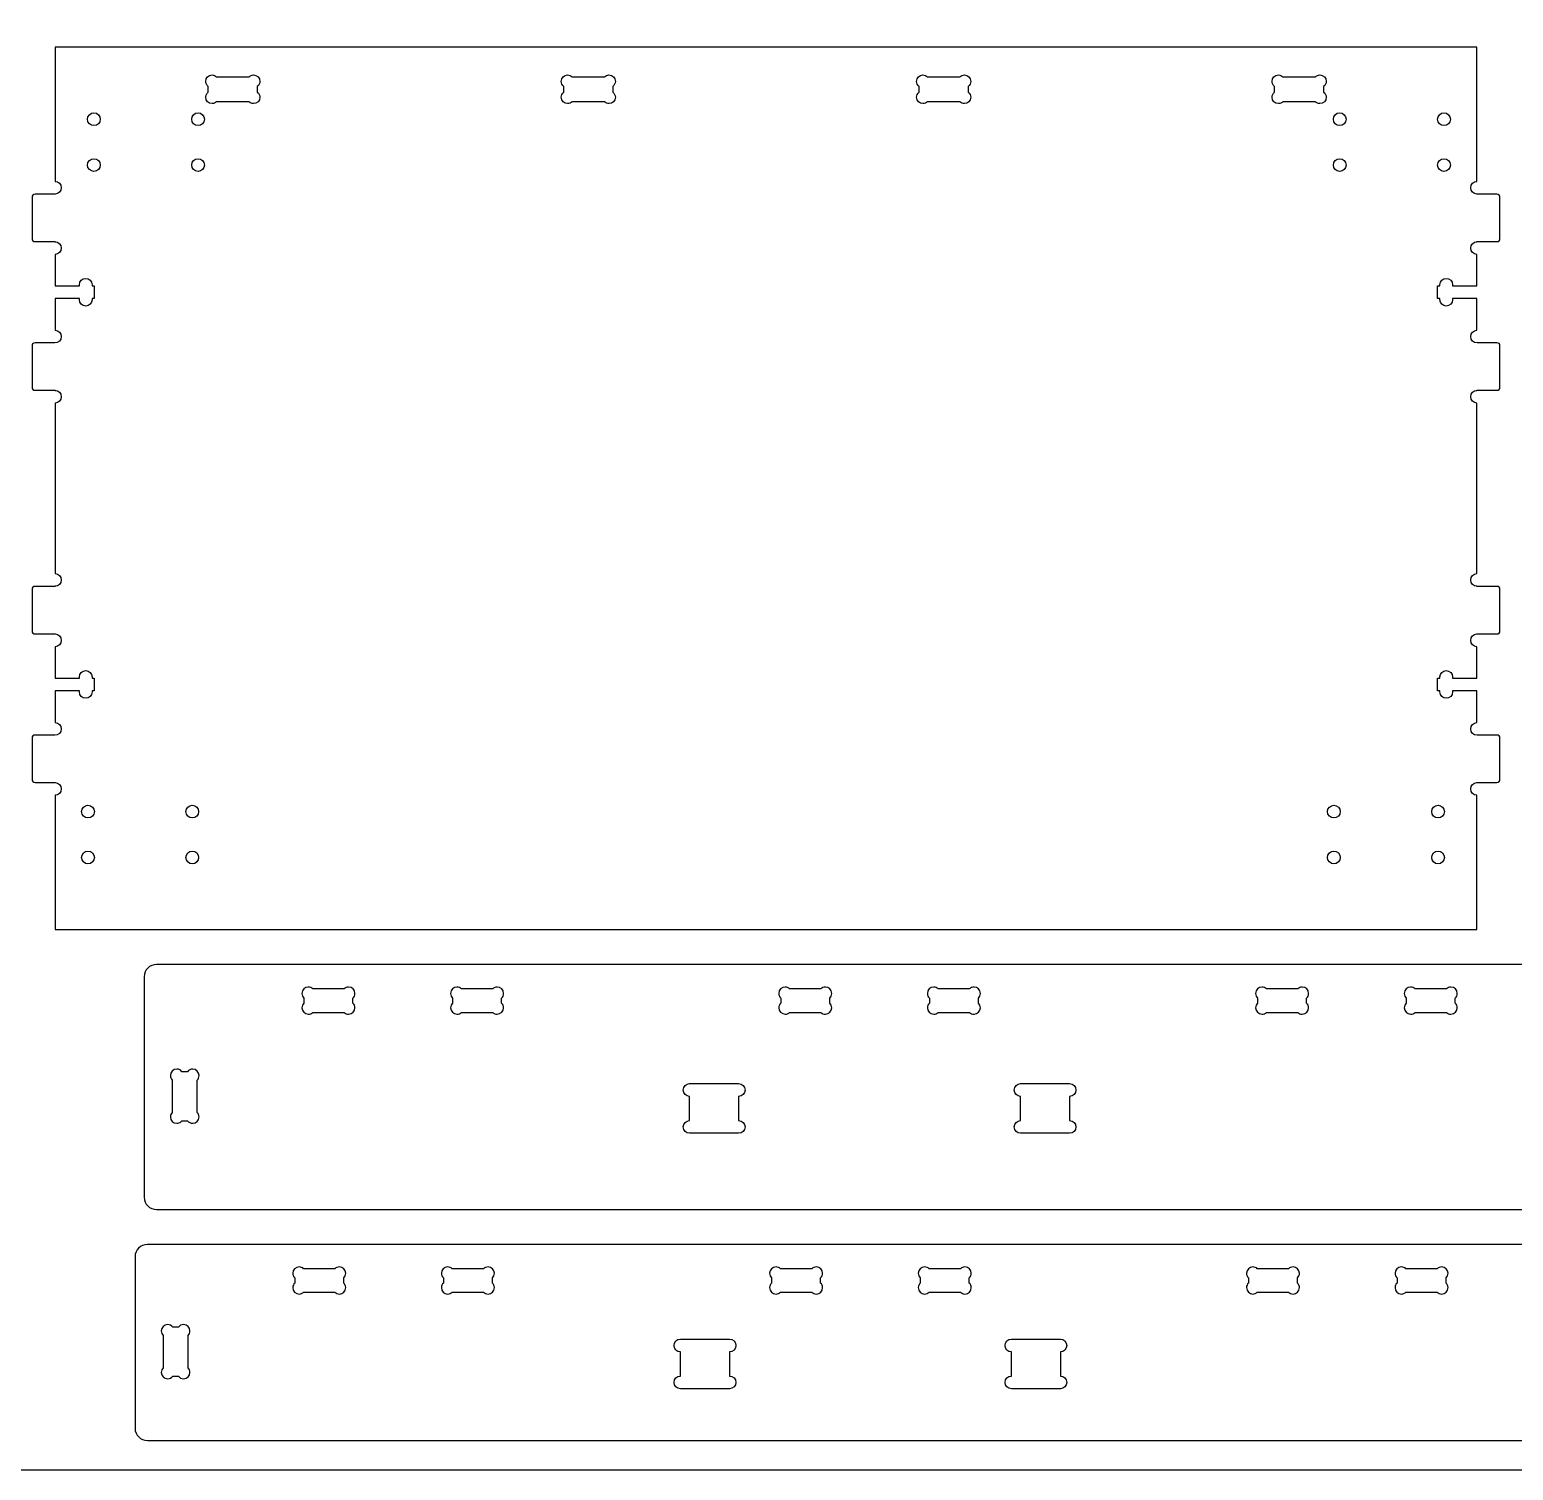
# Model space of a CAD drawing. Extents: x 0 to 4896, y 0 to 5028.
# Drawn here: x 798 to 1567, y 3809 to 4555 of the extents above; entities that cross this region are included whole.
import ezdxf

# ---------------------------------------------------------------- set-up
doc = ezdxf.new("R2010")
doc.units = 0
doc.layers.add('Layer_1', color=7, linetype='CONTINUOUS')

msp = doc.modelspace()

# ---------------------------------------------------------------- linework, layer by layer
at = {"layer": 'Layer_1', "color": 1}
msp.add_lwpolyline([(0.635, 5027.708851), (2438.984285, 5027.708851), (2438.984285, 3808.559707), (0.635, 3808.559707), (0.635, 5027.708851)], dxfattribs=at)
at = {"layer": 'Layer_1', "color": 7}
for points in [[(811.517864, 4545.891763), (811.517864, 4476.359263)], [(1548.082615, 4476.359263), (1548.082615, 4545.891763), (811.517864, 4545.891763), (811.517864, 4545.891763)], [(892.841891, 4531.463152), (892.841891, 4531.463152)], [(895.170224, 4530.501903), (911.962447, 4530.501903)], [(1077.00064, 4531.463152), (1077.00064, 4531.463152)], [(1079.328973, 4530.501903), (1096.121196, 4530.501903)], [(1261.15064, 4531.463152), (1261.15064, 4531.463152)], [(1263.478973, 4530.501903), (1280.271196, 4530.501903)], [(1445.300668, 4531.463152), (1445.300668, 4531.463152)], [(1447.629002, 4530.501903), (1464.421224, 4530.501903)], [(890.866336, 4522.564403), (890.866336, 4525.510239)], [(916.266336, 4525.510239), (916.266336, 4522.564403)], [(1075.025084, 4522.564403), (1075.025084, 4525.510239)], [(1100.425084, 4525.510239), (1100.425084, 4522.564403)], [(1259.175084, 4522.564403), (1259.175084, 4525.510239)], [(1284.575084, 4525.510239), (1284.575084, 4522.564403)], [(1443.325113, 4522.564403), (1443.325113, 4525.510239)], [(1468.725113, 4525.510239), (1468.725113, 4522.564403)], [(911.953698, 4517.581488), (895.178973, 4517.581488)], [(1096.112447, 4517.581488), (1079.337722, 4517.581488)], [(1280.262447, 4517.581488), (1263.487722, 4517.581488)], [(1464.412475, 4517.581488), (1447.63775, 4517.581488)], [(831.581889, 4511.866488), (831.581889, 4511.866488)], [(885.592167, 4511.866488), (885.592167, 4511.866488)], [(1477.050668, 4511.866488), (1477.050668, 4511.866488)], [(1531.060946, 4511.866488), (1531.060946, 4511.866488)], [(831.581889, 4488.089266), (831.581889, 4488.089266)], [(885.592167, 4488.089266), (885.592167, 4488.089266)], [(1477.050668, 4488.089266), (1477.050668, 4488.089266)], [(1531.060946, 4488.089266), (1531.060946, 4488.089266)], [(799.549667, 4468.139541), (799.549667, 4446.708432)], [(811.517864, 4469.77135), (811.517864, 4469.727041), (809.912584, 4469.727041), (801.128418, 4469.727041)], [(1558.46303, 4469.727041), (1549.678864, 4469.727041), (1548.082615, 4469.727041), (1548.082615, 4469.77135)], [(1560.041782, 4446.708432), (1560.041782, 4468.139541)], [(801.128418, 4445.120932), (805.158833, 4445.120932), (811.517864, 4445.120932), (811.517864, 4445.076906)], [(1548.082615, 4445.076906), (1548.082615, 4445.120932), (1554.432615, 4445.120932), (1558.46303, 4445.120932)], [(811.517864, 4438.48871), (811.517864, 4422.207874), (824.094251, 4422.207874), (824.094251, 4422.798848)], [(1535.497197, 4422.798848), (1535.497197, 4422.207874), (1548.082615, 4422.207874), (1548.082615, 4438.48871)], [(830.664667, 4422.798848), (830.664667, 4422.207874), (831.811336, 4422.207874), (831.811336, 4415.637459), (830.664667, 4415.637459), (830.664667, 4415.055517)], [(1528.926782, 4415.055517), (1528.926782, 4415.637459), (1527.780113, 4415.637459), (1527.780113, 4422.207874), (1528.926782, 4422.207874), (1528.926782, 4422.798848)], [(824.094251, 4415.055517), (824.094251, 4415.637459), (811.517864, 4415.637459), (811.517864, 4399.224543)], [(1548.082615, 4399.224543), (1548.082615, 4415.637459), (1535.497197, 4415.637459), (1535.497197, 4415.055517)], [(799.549667, 4391.145932), (799.549667, 4369.714541)], [(804.497587, 4392.733432), (801.128418, 4392.733432)], [(811.367722, 4392.636348), (805.273698, 4392.636348)], [(1554.31775, 4392.636348), (1548.223726, 4392.636348)], [(1558.46303, 4392.733432), (1555.093862, 4392.733432)], [(1560.041782, 4369.714541), (1560.041782, 4391.145932)], [(801.128418, 4368.127041), (805.07078, 4368.127041), (809.912584, 4368.127041), (811.517864, 4368.127041), (811.517864, 4368.083014)], [(1548.082615, 4368.083014), (1548.082615, 4368.127041), (1549.678864, 4368.127041), (1554.520668, 4368.127041), (1558.46303, 4368.127041)], [(811.517864, 4361.494819), (811.517864, 4273.133017)], [(1548.082615, 4273.133017), (1548.082615, 4361.494819)], [(811.517864, 4266.544821), (811.517864, 4266.500794), (809.912584, 4266.500794), (801.128418, 4266.500794)], [(1558.46303, 4266.500794), (1549.678864, 4266.500794), (1548.082615, 4266.500794), (1548.082615, 4266.544821)], [(799.549667, 4264.913294), (799.549667, 4243.481903)], [(1560.041782, 4243.481903), (1560.041782, 4264.913294)], [(801.128418, 4241.894403), (805.158833, 4241.894403), (811.517864, 4241.894403), (811.517864, 4241.850377)], [(1548.082615, 4241.850377), (1548.082615, 4241.894403), (1554.432615, 4241.894403), (1558.46303, 4241.894403)], [(811.517864, 4235.262181), (811.517864, 4218.981628), (824.094251, 4218.981628), (824.094251, 4219.572319)], [(1535.497197, 4219.572319), (1535.497197, 4218.981628), (1548.082615, 4218.981628), (1548.082615, 4235.262181)], [(824.094251, 4211.828988), (824.094251, 4212.41093), (811.517864, 4212.41093), (811.517864, 4195.998014)], [(830.664667, 4219.572319), (830.664667, 4218.981628), (831.811336, 4218.981628), (831.811336, 4212.41093), (830.664667, 4212.41093), (830.664667, 4211.828988)], [(1528.926782, 4211.828988), (1528.926782, 4212.41093), (1527.780113, 4212.41093), (1527.780113, 4218.981628), (1528.926782, 4218.981628), (1528.926782, 4219.572319)], [(1548.082615, 4195.998014), (1548.082615, 4212.41093), (1535.497197, 4212.41093), (1535.497197, 4211.828988)], [(804.497587, 4189.506903), (801.128418, 4189.506903)], [(811.367722, 4189.409819), (805.273698, 4189.409819)], [(1554.31775, 4189.409819), (1548.223726, 4189.409819)], [(1558.46303, 4189.506903), (1555.093862, 4189.506903)], [(799.549667, 4187.919403), (799.549667, 4166.488294)], [(1560.041782, 4166.488294), (1560.041782, 4187.919403)], [(801.128418, 4164.900794), (805.07078, 4164.900794), (809.912584, 4164.900794), (811.517864, 4164.900794), (811.517864, 4164.856486)], [(1548.082615, 4164.856486), (1548.082615, 4164.900794), (1549.678864, 4164.900794), (1554.520668, 4164.900794), (1558.46303, 4164.900794)], [(811.517864, 4158.268572), (811.517864, 4088.727041), (1548.082615, 4088.727041), (1548.082615, 4158.268572)], [(828.530502, 4153.144263), (828.530502, 4153.144263)], [(882.54078, 4153.144263), (882.54078, 4153.144263)], [(1474.00803, 4153.144263), (1474.00803, 4153.144263)], [(1528.018308, 4153.144263), (1528.018308, 4153.144263)], [(828.530502, 4129.367041), (828.530502, 4129.367041)], [(882.54078, 4129.367041), (882.54078, 4129.367041)], [(1474.00803, 4129.367041), (1474.00803, 4129.367041)], [(1528.018308, 4129.367041), (1528.018308, 4129.367041)], [(1613.297115, 4070.62559), (864.032647, 4070.62559), (864.032647, 4070.62559)], [(857.682647, 4064.27559), (857.682647, 3950.010868)], [(942.69306, 4058.922399), (942.69306, 4058.922399)], [(1019.686951, 4058.922399), (1019.686951, 4058.922399)], [(1189.743338, 4058.922399), (1189.743338, 4058.922399)], [(1266.737229, 4058.922399), (1266.737229, 4058.922399)], [(1436.793644, 4058.922399), (1436.793644, 4058.922399)], [(1513.787535, 4058.922399), (1513.787535, 4058.922399)], [(940.417784, 4053.233646), (940.417784, 4050.587812)], [(961.222642, 4057.987397), (945.003896, 4057.987397)], [(965.817784, 4050.587812), (965.817784, 4053.233646)], [(1017.411393, 4053.233646), (1017.411393, 4050.587812)], [(1038.216533, 4057.987397), (1021.997504, 4057.987397)], [(1042.811393, 4050.587812), (1042.811393, 4053.233646)], [(1187.468062, 4053.233646), (1187.468062, 4050.587812)], [(1208.273202, 4057.987397), (1192.054173, 4057.987397)], [(1212.868062, 4050.587812), (1212.868062, 4053.233646)], [(1264.461671, 4053.233646), (1264.461671, 4050.587812)], [(1285.266811, 4057.987397), (1269.047782, 4057.987397)], [(1289.861671, 4050.587812), (1289.861671, 4053.233646)], [(1434.518368, 4053.233646), (1434.518368, 4050.587812)], [(1455.323226, 4057.987397), (1439.104479, 4057.987397)], [(1459.918368, 4050.587812), (1459.918368, 4053.233646)], [(1511.511977, 4053.233646), (1511.511977, 4050.587812)], [(1532.317117, 4057.987397), (1516.098088, 4057.987397)], [(1536.911977, 4050.587812), (1536.911977, 4053.233646)], [(945.003896, 4045.834343), (961.222642, 4045.834343)], [(1021.997504, 4045.834343), (1038.216533, 4045.834343)], [(1192.054173, 4045.834343), (1208.273202, 4045.834343)], [(1269.047782, 4045.834343), (1285.266811, 4045.834343)], [(1439.104479, 4045.834343), (1455.323226, 4045.834343)], [(1516.098088, 4045.834343), (1532.317117, 4045.834343)], [(874.562922, 4016.403646), (874.562922, 4016.403646)], [(880.154309, 4015.072121), (877.208756, 4015.072121)], [(872.217091, 4010.776981), (872.217091, 3993.97601)], [(885.137507, 3993.984759), (885.137507, 4010.768232)], [(1140.231118, 4008.89851), (1165.631118, 4008.89851)], [(1140.231118, 4008.89851), (1140.231118, 4008.89851)], [(1311.698616, 4008.89851), (1337.098616, 4008.89851)], [(1311.698616, 4008.89851), (1311.698616, 4008.89851)], [(1140.231118, 3989.768923), (1140.231118, 4002.292534)], [(1165.639584, 4002.292534), (1165.631118, 4002.292534), (1165.631118, 3989.768923), (1165.639584, 3989.768923)], [(1311.698616, 3989.768923), (1311.698616, 4002.292534)], [(1337.107082, 4002.292534), (1337.098616, 4002.292534), (1337.098616, 3989.768923), (1337.107082, 3989.768923)], [(877.200007, 3989.672121), (880.154309, 3989.672121)], [(1165.631118, 3983.16323), (1140.231118, 3983.16323)], [(1337.098616, 3983.16323), (1311.698616, 3983.16323)], [(864.032647, 3943.660868), (1613.297115, 3943.660868)], [(1608.55691, 3925.559134), (859.292442, 3925.559134), (859.292442, 3925.559134)], [(852.942442, 3919.209134), (852.942442, 3830.344412)], [(937.952884, 3913.926217), (937.952884, 3913.926217)], [(956.482466, 3912.991497), (940.263719, 3912.991497)], [(1014.946775, 3913.926217), (1014.946775, 3913.926217)], [(1033.476357, 3912.991497), (1017.257328, 3912.991497)], [(1185.003162, 3913.926217), (1185.003162, 3913.926217)], [(1203.533026, 3912.991497), (1187.313997, 3912.991497)], [(1261.997053, 3913.926217), (1261.997053, 3913.926217)], [(1280.526635, 3912.991497), (1264.307606, 3912.991497)], [(1432.053439, 3913.926217), (1432.053439, 3913.926217)], [(1450.583022, 3912.991497), (1434.364275, 3912.991497)], [(1509.04733, 3913.926217), (1509.04733, 3913.926217)], [(1527.576913, 3912.991497), (1511.357884, 3912.991497)], [(935.677608, 3908.237746), (935.677608, 3905.591912)], [(961.077608, 3905.591912), (961.077608, 3908.237746)], [(1012.671217, 3908.237746), (1012.671217, 3905.591912)], [(1038.071217, 3905.591912), (1038.071217, 3908.237746)], [(1182.727886, 3908.237746), (1182.727886, 3905.591912)], [(1208.127886, 3905.591912), (1208.127886, 3908.237746)], [(1259.721495, 3908.237746), (1259.721495, 3905.591912)], [(1285.121495, 3905.591912), (1285.121495, 3908.237746)], [(1429.778164, 3908.237746), (1429.778164, 3905.591912)], [(1455.178164, 3905.591912), (1455.178164, 3908.237746)], [(1506.771773, 3908.237746), (1506.771773, 3905.591912)], [(1532.171773, 3905.591912), (1532.171773, 3908.237746)], [(940.263719, 3900.838161), (956.482466, 3900.838161)], [(1017.257328, 3900.838161), (1033.476357, 3900.838161)], [(1187.313997, 3900.838161), (1203.533026, 3900.838161)], [(1264.307606, 3900.838161), (1280.526635, 3900.838161)], [(1434.364275, 3900.838161), (1450.583022, 3900.838161)], [(1511.357884, 3900.838161), (1527.576913, 3900.838161)], [(869.822746, 3884.045939), (869.822746, 3884.045939)], [(875.414133, 3882.714132), (872.468579, 3882.714132)], [(867.476915, 3878.419274), (867.476915, 3861.618021)], [(880.39733, 3861.627052), (880.39733, 3878.410243)], [(1135.490913, 3876.531772), (1160.890913, 3876.531772)], [(1135.490913, 3876.531772), (1135.490913, 3876.531772)], [(1306.958411, 3876.531772), (1332.358411, 3876.531772)], [(1306.958411, 3876.531772), (1306.958411, 3876.531772)], [(1135.490913, 3857.402468), (1135.490913, 3869.926079)], [(1160.89938, 3869.926079), (1160.890913, 3869.926079), (1160.890913, 3857.402468), (1160.89938, 3857.402468)], [(1306.958411, 3857.402468), (1306.958411, 3869.926079)], [(1332.366878, 3869.926079), (1332.358411, 3869.926079), (1332.358411, 3857.402468), (1332.366878, 3857.402468)], [(872.45983, 3857.314132), (875.414133, 3857.314132)], [(1160.890913, 3850.796774), (1135.490913, 3850.796774)], [(1332.358411, 3850.796774), (1306.958411, 3850.796774)], [(859.292442, 3823.994412), (1608.55691, 3823.994412)]]:
    msp.add_lwpolyline(points, dxfattribs=at)
for points in [[(889.534529, 4528.156072), (889.534529, 4529.985154), (891.012527, 4531.463152), (892.841891, 4531.463152)], [(890.866336, 4525.510239), (890.058616, 4526.110808), (889.534529, 4527.067541), (889.534529, 4528.156072)], [(892.841891, 4531.463152), (893.752058, 4531.463152), (894.574171, 4531.093723), (895.170224, 4530.501903)], [(911.962447, 4530.501903), (912.5585, 4531.093723), (913.380613, 4531.463152), (914.29078, 4531.463152)], [(914.29078, 4531.463152), (916.120144, 4531.463152), (917.598142, 4529.985154), (917.598142, 4528.156072)], [(917.598142, 4528.156072), (917.598142, 4527.067541), (917.073773, 4526.110808), (916.266336, 4525.510239)], [(1073.693278, 4528.156072), (1073.693278, 4529.985154), (1075.171276, 4531.463152), (1077.00064, 4531.463152)], [(1075.025084, 4525.510239), (1074.217647, 4526.110808), (1073.693278, 4527.067541), (1073.693278, 4528.156072)], [(1077.00064, 4531.463152), (1077.911089, 4531.463152), (1078.73292, 4531.093723), (1079.328973, 4530.501903)], [(1096.121196, 4530.501903), (1096.717249, 4531.093723), (1097.539362, 4531.463152), (1098.449529, 4531.463152)], [(1098.449529, 4531.463152), (1100.278893, 4531.463152), (1101.756891, 4529.985154), (1101.756891, 4528.156072)], [(1101.756891, 4528.156072), (1101.756891, 4527.067541), (1101.232804, 4526.110808), (1100.425084, 4525.510239)], [(1257.843278, 4528.156072), (1257.843278, 4529.985154), (1259.321276, 4531.463152), (1261.15064, 4531.463152)], [(1259.175084, 4525.510239), (1258.367647, 4526.110808), (1257.843278, 4527.067541), (1257.843278, 4528.156072)], [(1261.15064, 4531.463152), (1262.061089, 4531.463152), (1262.88292, 4531.093723), (1263.478973, 4530.501903)], [(1280.271196, 4530.501903), (1280.867249, 4531.093723), (1281.689362, 4531.463152), (1282.599529, 4531.463152)], [(1282.599529, 4531.463152), (1284.428893, 4531.463152), (1285.906891, 4529.985154), (1285.906891, 4528.156072)], [(1285.906891, 4528.156072), (1285.906891, 4527.067541), (1285.382804, 4526.110808), (1284.575084, 4525.510239)], [(1441.993306, 4528.156072), (1441.993306, 4529.985154), (1443.471304, 4531.463152), (1445.300668, 4531.463152)], [(1443.325113, 4525.510239), (1442.517675, 4526.110808), (1441.993306, 4527.067541), (1441.993306, 4528.156072)], [(1445.300668, 4531.463152), (1446.211117, 4531.463152), (1447.032948, 4531.093723), (1447.629002, 4530.501903)], [(1464.421224, 4530.501903), (1465.017559, 4531.093723), (1465.83939, 4531.463152), (1466.749557, 4531.463152)], [(1466.749557, 4531.463152), (1468.578922, 4531.463152), (1470.056919, 4529.985154), (1470.056919, 4528.156072)], [(1470.056919, 4528.156072), (1470.056919, 4527.067541), (1469.532833, 4526.110808), (1468.725113, 4525.510239)], [(889.534529, 4519.91857), (889.534529, 4521.005972), (890.060027, 4521.963552), (890.866336, 4522.564403)], [(892.841891, 4516.620239), (891.012527, 4516.620239), (889.534529, 4518.089488), (889.534529, 4519.91857)], [(917.598142, 4519.91857), (917.598142, 4518.089206), (916.120144, 4516.620239), (914.29078, 4516.620239)], [(916.266336, 4522.564403), (917.072644, 4521.963552), (917.598142, 4521.005972), (917.598142, 4519.91857)], [(1073.693278, 4519.91857), (1073.693278, 4521.005972), (1074.218776, 4521.963552), (1075.025084, 4522.564403)], [(1077.00064, 4516.620239), (1075.171276, 4516.620239), (1073.693278, 4518.089488), (1073.693278, 4519.91857)], [(1101.756891, 4519.91857), (1101.756891, 4518.089206), (1100.278893, 4516.620239), (1098.449529, 4516.620239)], [(1100.425084, 4522.564403), (1101.231393, 4521.963552), (1101.756891, 4521.005972), (1101.756891, 4519.91857)], [(1257.843278, 4519.91857), (1257.843278, 4521.005972), (1258.368776, 4521.963552), (1259.175084, 4522.564403)], [(1261.15064, 4516.620239), (1259.321558, 4516.620239), (1257.843278, 4518.089488), (1257.843278, 4519.91857)], [(1285.906891, 4519.91857), (1285.906891, 4518.089206), (1284.428893, 4516.620239), (1282.599529, 4516.620239)], [(1284.575084, 4522.564403), (1285.381393, 4521.963552), (1285.906891, 4521.005972), (1285.906891, 4519.91857)], [(1441.993306, 4519.91857), (1441.993306, 4521.005972), (1442.518804, 4521.963552), (1443.325113, 4522.564403)], [(1445.300668, 4516.620239), (1443.471586, 4516.620239), (1441.993306, 4518.089488), (1441.993306, 4519.91857)], [(1470.056919, 4519.91857), (1470.056919, 4518.089206), (1468.578922, 4516.620239), (1466.749557, 4516.620239)], [(1468.725113, 4522.564403), (1469.531422, 4521.963552), (1470.056919, 4521.005972), (1470.056919, 4519.91857)], [(895.178973, 4517.581488), (894.582073, 4516.984588), (893.756573, 4516.620239), (892.841891, 4516.620239)], [(914.29078, 4516.620239), (913.376098, 4516.620239), (912.550316, 4516.984588), (911.953698, 4517.581488)], [(1079.337722, 4517.581488), (1078.741104, 4516.984588), (1077.915322, 4516.620239), (1077.00064, 4516.620239)], [(1098.449529, 4516.620239), (1097.534847, 4516.620239), (1096.709347, 4516.984588), (1096.112447, 4517.581488)], [(1263.487722, 4517.581488), (1262.891104, 4516.984588), (1262.065322, 4516.620239), (1261.15064, 4516.620239)], [(1282.599529, 4516.620239), (1281.684847, 4516.620239), (1280.859347, 4516.984588), (1280.262447, 4517.581488)], [(1447.63775, 4517.581488), (1447.041133, 4516.984588), (1446.21535, 4516.620239), (1445.300668, 4516.620239)], [(1466.749557, 4516.620239), (1465.834875, 4516.620239), (1465.009375, 4516.984588), (1464.412475, 4517.581488)], [(831.581889, 4505.260794), (829.758451, 4505.260794), (828.274527, 4506.744437), (828.274809, 4508.567874)], [(828.274809, 4508.567874), (828.274809, 4510.391594), (829.758451, 4511.866488), (831.581889, 4511.866488)], [(831.581889, 4511.866488), (833.405609, 4511.866488), (834.880502, 4510.391594), (834.880502, 4508.567874)], [(834.880502, 4508.567874), (834.880502, 4506.744437), (833.405609, 4505.260794), (831.581889, 4505.260794)], [(885.592167, 4505.260794), (883.768729, 4505.260794), (882.284804, 4506.744437), (882.285087, 4508.567874)], [(882.285087, 4508.567874), (882.285087, 4510.391594), (883.768729, 4511.866488), (885.592167, 4511.866488)], [(885.592167, 4511.866488), (887.415887, 4511.866488), (888.89078, 4510.391594), (888.89078, 4508.567874)], [(888.89078, 4508.567874), (888.89078, 4506.744437), (887.415887, 4505.260794), (885.592167, 4505.260794)], [(1473.752337, 4508.567874), (1473.752337, 4510.391594), (1475.226948, 4511.866488), (1477.050668, 4511.866488)], [(1477.050668, 4505.260794), (1475.226948, 4505.260794), (1473.752337, 4506.744437), (1473.752337, 4508.567874)], [(1477.050668, 4511.866488), (1478.874388, 4511.866488), (1480.349282, 4510.391594), (1480.349282, 4508.567874)], [(1480.349282, 4508.567874), (1480.349282, 4506.744437), (1478.874388, 4505.260794), (1477.050668, 4505.260794)], [(1527.762615, 4508.567874), (1527.762615, 4510.391594), (1529.237226, 4511.866488), (1531.060946, 4511.866488)], [(1531.060946, 4505.260794), (1529.237226, 4505.260794), (1527.762615, 4506.744437), (1527.762615, 4508.567874)], [(1531.060946, 4511.866488), (1532.884666, 4511.866488), (1534.359559, 4510.391594), (1534.359559, 4508.567874)], [(1534.359559, 4508.567874), (1534.359559, 4506.744437), (1532.884666, 4505.260794), (1531.060946, 4505.260794)], [(831.581889, 4481.483572), (829.758451, 4481.483572), (828.274527, 4482.967214), (828.274809, 4484.790652)], [(828.274809, 4484.790652), (828.274809, 4486.614372), (829.758451, 4488.089266), (831.581889, 4488.089266)], [(831.581889, 4488.089266), (833.405609, 4488.089266), (834.880502, 4486.614372), (834.880502, 4484.790652)], [(834.880502, 4484.790652), (834.880502, 4482.967214), (833.405609, 4481.483572), (831.581889, 4481.483572)], [(885.592167, 4481.483572), (883.768729, 4481.483572), (882.284804, 4482.967214), (882.285087, 4484.790652)], [(882.285087, 4484.790652), (882.285087, 4486.614372), (883.768729, 4488.089266), (885.592167, 4488.089266)], [(885.592167, 4488.089266), (887.415887, 4488.089266), (888.89078, 4486.614372), (888.89078, 4484.790652)], [(888.89078, 4484.790652), (888.89078, 4482.967214), (887.415887, 4481.483572), (885.592167, 4481.483572)], [(1473.752337, 4484.790652), (1473.752337, 4486.614372), (1475.226948, 4488.089266), (1477.050668, 4488.089266)], [(1477.050668, 4481.483572), (1475.226948, 4481.483572), (1473.752337, 4482.967214), (1473.752337, 4484.790652)], [(1477.050668, 4488.089266), (1478.874388, 4488.089266), (1480.349282, 4486.614372), (1480.349282, 4484.790652)], [(1480.349282, 4484.790652), (1480.349282, 4482.967214), (1478.874388, 4481.483572), (1477.050668, 4481.483572)], [(1527.762615, 4484.790652), (1527.762615, 4486.614372), (1529.237226, 4488.089266), (1531.060946, 4488.089266)], [(1531.060946, 4481.483572), (1529.237226, 4481.483572), (1527.762615, 4482.967214), (1527.762615, 4484.790652)], [(1531.060946, 4488.089266), (1532.884666, 4488.089266), (1534.359559, 4486.614372), (1534.359559, 4484.790652)], [(1534.359559, 4484.790652), (1534.359559, 4482.967214), (1532.884666, 4481.483572), (1531.060946, 4481.483572)], [(811.517864, 4476.359263), (813.275544, 4476.279959), (814.666336, 4474.838932), (814.666336, 4473.060932)], [(1544.925113, 4473.060932), (1544.925113, 4474.842037), (1546.320702, 4476.284474), (1548.082615, 4476.359263)], [(801.128418, 4469.727041), (800.256069, 4469.727041), (799.549667, 4469.019228), (799.549667, 4468.139541)], [(814.666336, 4473.060932), (814.666336, 4471.28265), (813.275544, 4469.850372), (811.517864, 4469.77135)], [(1548.082615, 4469.77135), (1546.320702, 4469.845857), (1544.925113, 4471.279828), (1544.925113, 4473.060932)], [(1560.041782, 4468.139541), (1560.041782, 4469.019228), (1559.335379, 4469.727323), (1558.46303, 4469.727041)], [(799.549667, 4446.708432), (799.549667, 4445.829028), (800.256069, 4445.120932), (801.128418, 4445.120932)], [(811.517864, 4445.076906), (813.275544, 4444.997883), (814.666336, 4443.565323), (814.666336, 4441.787041)], [(1544.925113, 4441.787041), (1544.925113, 4443.568428), (1546.320702, 4445.002117), (1548.082615, 4445.076906)], [(1558.46303, 4445.120932), (1559.335379, 4445.120932), (1560.041782, 4445.829028), (1560.041782, 4446.708432)], [(814.666336, 4441.787041), (814.666336, 4440.009041), (813.275544, 4438.568297), (811.517864, 4438.48871)], [(1548.082615, 4438.48871), (1546.320702, 4438.563781), (1544.925113, 4440.005937), (1544.925113, 4441.787041)], [(824.094251, 4422.798848), (824.094251, 4424.618334), (825.564347, 4426.08843), (827.383833, 4426.08843)], [(827.383833, 4426.08843), (829.20332, 4426.08843), (830.664667, 4424.618334), (830.664667, 4422.798848)], [(1528.926782, 4422.798848), (1528.926782, 4424.618334), (1530.388128, 4426.08843), (1532.207615, 4426.08843)], [(1532.207615, 4426.08843), (1534.026819, 4426.08843), (1535.497197, 4424.618334), (1535.497197, 4422.798848)], [(827.383833, 4411.765652), (825.564347, 4411.765652), (824.094251, 4413.23603), (824.094251, 4415.055517)], [(830.664667, 4415.055517), (830.664667, 4413.23603), (829.20332, 4411.765652), (827.383833, 4411.765652)], [(1532.207615, 4411.765652), (1530.388128, 4411.765652), (1528.926782, 4413.23603), (1528.926782, 4415.055517)], [(1535.497197, 4415.055517), (1535.497197, 4413.23603), (1534.026819, 4411.765652), (1532.207615, 4411.765652)], [(811.517864, 4399.224543), (813.275544, 4399.145521), (814.666336, 4397.712961), (814.666336, 4395.934961)], [(1544.925113, 4395.934961), (1544.925113, 4397.716066), (1546.320702, 4399.150037), (1548.082615, 4399.224543)], [(801.128418, 4392.733432), (800.256069, 4392.733432), (799.549667, 4392.025337), (799.549667, 4391.145932)], [(805.273698, 4392.636348), (805.006716, 4392.636348), (804.745942, 4392.674448), (804.497587, 4392.733432)], [(814.666336, 4395.934961), (814.666336, 4394.105597), (813.197087, 4392.636348), (811.367722, 4392.636348)], [(1548.223726, 4392.636348), (1546.394362, 4392.636348), (1544.925113, 4394.105597), (1544.925113, 4395.934961)], [(1555.093862, 4392.733432), (1554.845506, 4392.674448), (1554.584733, 4392.636348), (1554.31775, 4392.636348)], [(1560.041782, 4391.145932), (1560.041782, 4392.025337), (1559.335379, 4392.733432), (1558.46303, 4392.733432)], [(799.549667, 4369.714541), (799.549667, 4368.835137), (800.256069, 4368.127041), (801.128418, 4368.127041)], [(811.517864, 4368.083014), (813.275544, 4368.00371), (814.666336, 4366.562683), (814.666336, 4364.784683)], [(1544.925113, 4364.784683), (1544.925113, 4366.565788), (1546.320702, 4368.007943), (1548.082615, 4368.083014)], [(1558.46303, 4368.127041), (1559.335379, 4368.127041), (1560.041782, 4368.835137), (1560.041782, 4369.714541)], [(814.666336, 4364.784683), (814.666336, 4363.006401), (813.275544, 4361.573841), (811.517864, 4361.494819)], [(1548.082615, 4361.494819), (1546.320702, 4361.569608), (1544.925113, 4363.003579), (1544.925113, 4364.784683)], [(801.128418, 4266.500794), (800.256069, 4266.500794), (799.549667, 4265.792699), (799.549667, 4264.913294)], [(811.517864, 4273.133017), (813.275544, 4273.05343), (814.666336, 4271.612686), (814.666336, 4269.834403)], [(814.666336, 4269.834403), (814.666336, 4268.056403), (813.275544, 4266.623843), (811.517864, 4266.544821)], [(1544.925113, 4269.834403), (1544.925113, 4271.615508), (1546.320702, 4273.057946), (1548.082615, 4273.133017)], [(1548.082615, 4266.544821), (1546.320702, 4266.619328), (1544.925113, 4268.053299), (1544.925113, 4269.834403)], [(1560.041782, 4264.913294), (1560.041782, 4265.792699), (1559.335379, 4266.500794), (1558.46303, 4266.500794)], [(799.549667, 4243.481903), (799.549667, 4242.602499), (800.256069, 4241.894403), (801.128418, 4241.894403)], [(1558.46303, 4241.894403), (1559.335379, 4241.894403), (1560.041782, 4242.602499), (1560.041782, 4243.481903)], [(811.517864, 4241.850377), (813.275544, 4241.771354), (814.666336, 4240.338794), (814.666336, 4238.560794)], [(814.666336, 4238.560794), (814.666336, 4236.782512), (813.275544, 4235.341768), (811.517864, 4235.262181)], [(1544.925113, 4238.560794), (1544.925113, 4240.341899), (1546.320702, 4241.77587), (1548.082615, 4241.850377)], [(1548.082615, 4235.262181), (1546.320702, 4235.337252), (1544.925113, 4236.77969), (1544.925113, 4238.560794)], [(824.094251, 4219.572319), (824.094251, 4221.391806), (825.564347, 4222.862183), (827.383833, 4222.862183)], [(827.383833, 4222.862183), (829.20332, 4222.862183), (830.664667, 4221.391806), (830.664667, 4219.572319)], [(1528.926782, 4219.572319), (1528.926782, 4221.391806), (1530.388128, 4222.862183), (1532.207615, 4222.862183)], [(1532.207615, 4222.862183), (1534.026819, 4222.862183), (1535.497197, 4221.391806), (1535.497197, 4219.572319)], [(827.383833, 4208.539406), (825.564347, 4208.539406), (824.094251, 4210.009501), (824.094251, 4211.828988)], [(830.664667, 4211.828988), (830.664667, 4210.009501), (829.20332, 4208.539406), (827.383833, 4208.539406)], [(1532.207615, 4208.539406), (1530.388128, 4208.539406), (1528.926782, 4210.009501), (1528.926782, 4211.828988)], [(1535.497197, 4211.828988), (1535.497197, 4210.009501), (1534.026819, 4208.539406), (1532.207615, 4208.539406)], [(801.128418, 4189.506903), (800.256069, 4189.506903), (799.549667, 4188.798808), (799.549667, 4187.919403)], [(805.273698, 4189.409819), (805.006716, 4189.409819), (804.745942, 4189.447919), (804.497587, 4189.506903)], [(814.666336, 4192.708432), (814.666336, 4190.879068), (813.197087, 4189.409819), (811.367722, 4189.409819)], [(811.517864, 4195.998014), (813.275544, 4195.918992), (814.666336, 4194.486432), (814.666336, 4192.708432)], [(1544.925113, 4192.708432), (1544.925113, 4194.489537), (1546.320702, 4195.923508), (1548.082615, 4195.998014)], [(1548.223726, 4189.409819), (1546.394362, 4189.409819), (1544.925113, 4190.879068), (1544.925113, 4192.708432)], [(1555.093862, 4189.506903), (1554.845506, 4189.447919), (1554.584733, 4189.409819), (1554.31775, 4189.409819)], [(1560.041782, 4187.919403), (1560.041782, 4188.798808), (1559.335379, 4189.506903), (1558.46303, 4189.506903)], [(799.549667, 4166.488294), (799.549667, 4165.608608), (800.256069, 4164.900794), (801.128418, 4164.900794)], [(1558.46303, 4164.900794), (1559.335379, 4164.900794), (1560.041782, 4165.608608), (1560.041782, 4166.488294)], [(811.517864, 4164.856486), (813.275544, 4164.777181), (814.666336, 4163.336154), (814.666336, 4161.558154)], [(814.666336, 4161.558154), (814.666336, 4159.779872), (813.275544, 4158.347594), (811.517864, 4158.268572)], [(1544.925113, 4161.558154), (1544.925113, 4163.339259), (1546.320702, 4164.781697), (1548.082615, 4164.856486)], [(1548.082615, 4158.268572), (1546.320702, 4158.343079), (1544.925113, 4159.77705), (1544.925113, 4161.558154)], [(825.231889, 4149.837183), (825.231889, 4151.660621), (826.706782, 4153.144263), (828.530502, 4153.144263)], [(828.530502, 4153.144263), (830.354222, 4153.144263), (831.837864, 4151.660621), (831.837864, 4149.837183)], [(879.242167, 4149.837183), (879.242167, 4151.660621), (880.71706, 4153.144263), (882.54078, 4153.144263)], [(882.54078, 4153.144263), (884.3645, 4153.144263), (885.848142, 4151.660621), (885.848142, 4149.837183)], [(1470.700668, 4149.837183), (1470.700668, 4151.660621), (1472.18431, 4153.144263), (1474.00803, 4153.144263)], [(1474.00803, 4153.144263), (1475.83175, 4153.144263), (1477.306362, 4151.660621), (1477.306362, 4149.837183)], [(1524.710946, 4149.837183), (1524.710946, 4151.660621), (1526.194588, 4153.144263), (1528.018308, 4153.144263)], [(1528.018308, 4153.144263), (1529.842028, 4153.144263), (1531.316639, 4151.660621), (1531.316639, 4149.837183)], [(828.530502, 4146.53857), (826.706782, 4146.53857), (825.231889, 4148.013463), (825.231889, 4149.837183)], [(831.837864, 4149.837183), (831.837864, 4148.013463), (830.354222, 4146.53857), (828.530502, 4146.53857)], [(882.54078, 4146.53857), (880.71706, 4146.53857), (879.242167, 4148.013463), (879.242167, 4149.837183)], [(885.848142, 4149.837183), (885.848142, 4148.013463), (884.3645, 4146.53857), (882.54078, 4146.53857)], [(1474.00803, 4146.53857), (1472.18431, 4146.53857), (1470.700668, 4148.013463), (1470.700668, 4149.837183)], [(1477.306362, 4149.837183), (1477.306362, 4148.013463), (1475.83175, 4146.53857), (1474.00803, 4146.53857)], [(1528.018308, 4146.53857), (1526.194588, 4146.53857), (1524.710946, 4148.013463), (1524.710946, 4149.837183)], [(1531.316639, 4149.837183), (1531.316639, 4148.013463), (1529.842028, 4146.53857), (1528.018308, 4146.53857)], [(825.231889, 4126.059961), (825.231889, 4127.883399), (826.706782, 4129.367041), (828.530502, 4129.367041)], [(828.530502, 4129.367041), (830.354222, 4129.367041), (831.837864, 4127.883399), (831.837864, 4126.059961)], [(879.242167, 4126.059961), (879.242167, 4127.883399), (880.71706, 4129.367041), (882.54078, 4129.367041)], [(882.54078, 4129.367041), (884.3645, 4129.367041), (885.848142, 4127.883399), (885.848142, 4126.059961)], [(1470.700668, 4126.059961), (1470.700668, 4127.883399), (1472.18431, 4129.367041), (1474.00803, 4129.367041)], [(1474.00803, 4129.367041), (1475.83175, 4129.367041), (1477.306362, 4127.883399), (1477.306362, 4126.059961)], [(1524.710946, 4126.059961), (1524.710946, 4127.883399), (1526.194588, 4129.367041), (1528.018308, 4129.367041)], [(1528.018308, 4129.367041), (1529.842028, 4129.367041), (1531.316639, 4127.883399), (1531.316639, 4126.059961)], [(828.530502, 4122.761348), (826.706782, 4122.761348), (825.231889, 4124.236241), (825.231889, 4126.059961)], [(831.837864, 4126.059961), (831.837864, 4124.236241), (830.354222, 4122.761348), (828.530502, 4122.761348)], [(882.54078, 4122.761348), (880.71706, 4122.761348), (879.242167, 4124.236241), (879.242167, 4126.059961)], [(885.848142, 4126.059961), (885.848142, 4124.236241), (884.3645, 4122.761348), (882.54078, 4122.761348)], [(1474.00803, 4122.761348), (1472.18431, 4122.761348), (1470.700668, 4124.236241), (1470.700668, 4126.059961)], [(1477.306362, 4126.059961), (1477.306362, 4124.236241), (1475.83175, 4122.761348), (1474.00803, 4122.761348)], [(1528.018308, 4122.761348), (1526.194588, 4122.761348), (1524.710946, 4124.236241), (1524.710946, 4126.059961)], [(1531.316639, 4126.059961), (1531.316639, 4124.236241), (1529.842028, 4122.761348), (1528.018308, 4122.761348)], [(864.032647, 4070.62559), (860.514464, 4070.62559), (857.682647, 4067.79349), (857.682647, 4064.27559)], [(942.69306, 4058.922399), (940.863696, 4058.922399), (939.394729, 4057.45315), (939.394729, 4055.623786)], [(945.003896, 4057.987397), (944.409253, 4058.568492), (943.593913, 4058.922399), (942.69306, 4058.922399)], [(963.533478, 4058.922399), (962.632342, 4058.922399), (961.817567, 4058.568774), (961.222642, 4057.987397)], [(966.84084, 4055.623786), (966.84084, 4057.45315), (965.362842, 4058.922399), (963.533478, 4058.922399)], [(1019.686951, 4058.922399), (1017.857587, 4058.922399), (1016.388338, 4057.45315), (1016.388338, 4055.623786)], [(1021.997504, 4057.987397), (1021.402862, 4058.568492), (1020.588087, 4058.922399), (1019.686951, 4058.922399)], [(1040.527087, 4058.922399), (1039.626233, 4058.922399), (1038.811176, 4058.568774), (1038.216533, 4057.987397)], [(1043.834449, 4055.623786), (1043.834449, 4057.45315), (1042.356451, 4058.922399), (1040.527087, 4058.922399)], [(1189.743338, 4058.922399), (1187.913973, 4058.922399), (1186.445007, 4057.45315), (1186.445007, 4055.623786)], [(1192.054173, 4057.987397), (1191.459531, 4058.568492), (1190.644191, 4058.922399), (1189.743338, 4058.922399)], [(1210.583756, 4058.922399), (1209.68262, 4058.922399), (1208.867844, 4058.568774), (1208.273202, 4057.987397)], [(1213.891118, 4055.623786), (1213.891118, 4057.45315), (1212.41312, 4058.922399), (1210.583756, 4058.922399)], [(1266.737229, 4058.922399), (1264.907864, 4058.922399), (1263.438616, 4057.45315), (1263.438616, 4055.623786)], [(1269.047782, 4057.987397), (1268.45314, 4058.568492), (1267.638364, 4058.922399), (1266.737229, 4058.922399)], [(1287.577647, 4058.922399), (1286.676511, 4058.922399), (1285.861453, 4058.568774), (1285.266811, 4057.987397)], [(1290.884727, 4055.623786), (1290.884727, 4057.45315), (1289.407011, 4058.922399), (1287.577647, 4058.922399)], [(1436.793644, 4058.922399), (1434.964279, 4058.922399), (1433.495313, 4057.45315), (1433.495313, 4055.623786)], [(1439.104479, 4057.987397), (1438.509837, 4058.568492), (1437.694497, 4058.922399), (1436.793644, 4058.922399)], [(1457.634062, 4058.922399), (1456.732926, 4058.922399), (1455.917868, 4058.568774), (1455.323226, 4057.987397)], [(1460.941424, 4055.623786), (1460.941424, 4057.45315), (1459.463426, 4058.922399), (1457.634062, 4058.922399)], [(1513.787535, 4058.922399), (1511.95817, 4058.922399), (1510.488922, 4057.45315), (1510.488922, 4055.623786)], [(1516.098088, 4057.987397), (1515.503446, 4058.568492), (1514.68867, 4058.922399), (1513.787535, 4058.922399)], [(1534.62767, 4058.922399), (1533.726817, 4058.922399), (1532.911759, 4058.568774), (1532.317117, 4057.987397)], [(1537.935033, 4055.623786), (1537.935033, 4057.45315), (1536.457317, 4058.922399), (1534.62767, 4058.922399)], [(939.394729, 4055.623786), (939.394729, 4054.680034), (939.787018, 4053.834497), (940.417784, 4053.233646)], [(965.817784, 4053.233646), (966.446576, 4053.834214), (966.84084, 4054.681728), (966.84084, 4055.623786)], [(1016.388338, 4055.623786), (1016.388338, 4054.680034), (1016.780627, 4053.834497), (1017.411393, 4053.233646)], [(1042.811393, 4053.233646), (1043.439902, 4053.834214), (1043.834449, 4054.681728), (1043.834449, 4055.623786)], [(1186.445007, 4055.623786), (1186.445007, 4054.680034), (1186.837296, 4053.834497), (1187.468062, 4053.233646)], [(1212.868062, 4053.233646), (1213.496853, 4053.834214), (1213.891118, 4054.681728), (1213.891118, 4055.623786)], [(1263.438616, 4055.623786), (1263.438616, 4054.680034), (1263.830904, 4053.834497), (1264.461671, 4053.233646)], [(1289.861671, 4053.233646), (1290.490462, 4053.834214), (1290.884727, 4054.681728), (1290.884727, 4055.623786)], [(1433.495313, 4055.623786), (1433.495313, 4054.680034), (1433.887602, 4053.834497), (1434.518368, 4053.233646)], [(1459.918368, 4053.233646), (1460.547159, 4053.834214), (1460.941424, 4054.681728), (1460.941424, 4055.623786)], [(1510.488922, 4055.623786), (1510.488922, 4054.680034), (1510.88121, 4053.834497), (1511.511977, 4053.233646)], [(1536.911977, 4053.233646), (1537.540768, 4053.834214), (1537.935033, 4054.681728), (1537.935033, 4055.623786)], [(940.417784, 4050.587812), (939.787018, 4049.987243), (939.394729, 4049.141706), (939.394729, 4048.197954)], [(939.394729, 4048.197954), (939.394729, 4046.36859), (940.863696, 4044.890592), (942.69306, 4044.890592)], [(942.69306, 4044.890592), (943.593913, 4044.890592), (944.409253, 4045.252966), (945.003896, 4045.834343)], [(961.222642, 4045.834343), (961.817284, 4045.252683), (962.632342, 4044.890592), (963.533478, 4044.890592)], [(963.533478, 4044.890592), (965.362842, 4044.890592), (966.84084, 4046.36859), (966.84084, 4048.197954)], [(966.84084, 4048.197954), (966.84084, 4049.13973), (966.446576, 4049.987526), (965.817784, 4050.587812)], [(1017.411393, 4050.587812), (1016.780627, 4049.987243), (1016.388338, 4049.141706), (1016.388338, 4048.197954)], [(1016.388338, 4048.197954), (1016.388338, 4046.36859), (1017.857587, 4044.890592), (1019.686951, 4044.890592)], [(1019.686951, 4044.890592), (1020.588087, 4044.890592), (1021.402862, 4045.252966), (1021.997504, 4045.834343)], [(1038.216533, 4045.834343), (1038.811176, 4045.252683), (1039.625951, 4044.890592), (1040.527087, 4044.890592)], [(1040.527087, 4044.890592), (1042.356451, 4044.890592), (1043.834449, 4046.36859), (1043.834449, 4048.197954)], [(1043.834449, 4048.197954), (1043.834449, 4049.13973), (1043.439902, 4049.987526), (1042.811393, 4050.587812)], [(1187.468062, 4050.587812), (1186.837296, 4049.987243), (1186.445007, 4049.141706), (1186.445007, 4048.197954)], [(1186.445007, 4048.197954), (1186.445007, 4046.36859), (1187.913973, 4044.890592), (1189.743338, 4044.890592)], [(1189.743338, 4044.890592), (1190.644191, 4044.890592), (1191.459531, 4045.252966), (1192.054173, 4045.834343)], [(1208.273202, 4045.834343), (1208.867562, 4045.252683), (1209.68262, 4044.890592), (1210.583756, 4044.890592)], [(1210.583756, 4044.890592), (1212.41312, 4044.890592), (1213.891118, 4046.36859), (1213.891118, 4048.197954)], [(1213.891118, 4048.197954), (1213.891118, 4049.13973), (1213.496853, 4049.987526), (1212.868062, 4050.587812)], [(1264.461671, 4050.587812), (1263.830904, 4049.987243), (1263.438616, 4049.141706), (1263.438616, 4048.197954)], [(1263.438616, 4048.197954), (1263.438616, 4046.36859), (1264.907864, 4044.890592), (1266.737229, 4044.890592)], [(1266.737229, 4044.890592), (1267.638364, 4044.890592), (1268.45314, 4045.252966), (1269.047782, 4045.834343)], [(1285.266811, 4045.834343), (1285.861453, 4045.252683), (1286.676511, 4044.890592), (1287.577647, 4044.890592)], [(1287.577647, 4044.890592), (1289.406729, 4044.890592), (1290.884727, 4046.36859), (1290.884727, 4048.197954)], [(1290.884727, 4048.197954), (1290.884727, 4049.13973), (1290.490462, 4049.987526), (1289.861671, 4050.587812)], [(1434.518368, 4050.587812), (1433.887602, 4049.987243), (1433.495313, 4049.141706), (1433.495313, 4048.197954)], [(1433.495313, 4048.197954), (1433.495313, 4046.36859), (1434.964279, 4044.890592), (1436.793644, 4044.890592)], [(1436.793644, 4044.890592), (1437.694497, 4044.890592), (1438.509837, 4045.252966), (1439.104479, 4045.834343)], [(1455.323226, 4045.834343), (1455.917868, 4045.252683), (1456.732926, 4044.890592), (1457.634062, 4044.890592)], [(1457.634062, 4044.890592), (1459.463426, 4044.890592), (1460.941424, 4046.36859), (1460.941424, 4048.197954)], [(1460.941424, 4048.197954), (1460.941424, 4049.13973), (1460.547159, 4049.987526), (1459.918368, 4050.587812)], [(1511.511977, 4050.587812), (1510.88121, 4049.987243), (1510.488922, 4049.141706), (1510.488922, 4048.197954)], [(1510.488922, 4048.197954), (1510.488922, 4046.36859), (1511.95817, 4044.890592), (1513.787535, 4044.890592)], [(1513.787535, 4044.890592), (1514.68867, 4044.890592), (1515.503446, 4045.252966), (1516.098088, 4045.834343)], [(1532.317117, 4045.834343), (1532.911759, 4045.252683), (1533.726817, 4044.890592), (1534.62767, 4044.890592)], [(1534.62767, 4044.890592), (1536.457035, 4044.890592), (1537.935033, 4046.36859), (1537.935033, 4048.197954)], [(1537.935033, 4048.197954), (1537.935033, 4049.13973), (1537.540768, 4049.987526), (1536.911977, 4050.587812)], [(874.562922, 4016.403646), (872.73384, 4016.403646), (871.25556, 4014.934679), (871.25556, 4013.105314)], [(871.25556, 4013.105314), (871.25556, 4012.195148), (871.625271, 4011.373317), (872.217091, 4010.776981)], [(877.208756, 4015.072121), (876.608187, 4015.879559), (875.651453, 4016.403646), (874.562922, 4016.403646)], [(882.800424, 4016.403646), (881.713022, 4016.403646), (880.755442, 4015.87843), (880.154309, 4015.072121)], [(886.098756, 4013.105314), (886.098756, 4014.934679), (884.629789, 4016.403646), (882.800424, 4016.403646)], [(885.137507, 4010.768232), (885.734407, 4011.365132), (886.098756, 4012.190632), (886.098756, 4013.105314)], [(1136.923756, 4005.599897), (1136.923756, 4007.429261), (1138.401753, 4008.89851), (1140.231118, 4008.89851)], [(1140.231118, 4002.292534), (1138.401753, 4002.292534), (1136.923756, 4003.770532), (1136.923756, 4005.599897)], [(1165.631118, 4008.89851), (1165.63394, 4008.89851), (1165.636762, 4008.89851), (1165.639584, 4008.89851)], [(1165.639584, 4008.89851), (1167.468667, 4008.89851), (1168.937916, 4007.429261), (1168.937916, 4005.599897)], [(1168.937916, 4005.599897), (1168.937916, 4003.770532), (1167.468667, 4002.292534), (1165.639584, 4002.292534)], [(1308.391536, 4005.599897), (1308.391536, 4007.429261), (1309.869251, 4008.89851), (1311.698616, 4008.89851)], [(1311.698616, 4002.292534), (1309.869251, 4002.292534), (1308.391536, 4003.770532), (1308.391536, 4005.599897)], [(1337.098616, 4008.89851), (1337.101438, 4008.89851), (1337.10426, 4008.89851), (1337.107082, 4008.89851)], [(1337.107082, 4008.89851), (1338.936164, 4008.89851), (1340.405696, 4007.429261), (1340.405413, 4005.599897)], [(1340.405413, 4005.599897), (1340.405413, 4003.770532), (1338.936164, 4002.292534), (1337.107082, 4002.292534)], [(872.217091, 3993.97601), (871.625271, 3993.379957), (871.25556, 3992.557843), (871.25556, 3991.647677)], [(871.25556, 3991.647677), (871.25556, 3989.818312), (872.73384, 3988.349346), (874.562922, 3988.349063)], [(874.562922, 3988.349063), (875.648349, 3988.349063), (876.598873, 3988.868634), (877.200007, 3989.672121)], [(880.154309, 3989.672121), (880.755442, 3988.867506), (881.713869, 3988.349346), (882.800424, 3988.349063)], [(882.800424, 3988.349063), (884.629507, 3988.349063), (886.098756, 3989.818312), (886.098756, 3991.647677)], [(886.098756, 3991.647677), (886.098756, 3992.562359), (885.734407, 3993.387859), (885.137507, 3993.984759)], [(1136.923756, 3986.461843), (1136.923756, 3988.291208), (1138.401753, 3989.768923), (1140.231118, 3989.768923)], [(1165.639584, 3989.768923), (1167.468667, 3989.768923), (1168.937916, 3988.290926), (1168.937916, 3986.461843)], [(1308.391536, 3986.461843), (1308.391536, 3988.291208), (1309.869251, 3989.768923), (1311.698616, 3989.768923)], [(1337.107082, 3989.768923), (1338.936164, 3989.768923), (1340.405696, 3988.290926), (1340.405413, 3986.461843)], [(1140.231118, 3983.16323), (1138.401753, 3983.16323), (1136.923756, 3984.632479), (1136.923756, 3986.461843)], [(1165.639584, 3983.16323), (1165.636762, 3983.16323), (1165.63394, 3983.16323), (1165.631118, 3983.16323)], [(1168.937916, 3986.461843), (1168.937916, 3984.632479), (1167.468667, 3983.16323), (1165.639584, 3983.16323)], [(1311.698616, 3983.16323), (1309.869251, 3983.16323), (1308.391536, 3984.632479), (1308.391536, 3986.461843)], [(1337.107082, 3983.16323), (1337.10426, 3983.16323), (1337.101438, 3983.16323), (1337.098616, 3983.16323)], [(1340.405413, 3986.461843), (1340.405413, 3984.632479), (1338.936164, 3983.16323), (1337.107082, 3983.16323)], [(857.682647, 3950.010868), (857.682647, 3946.492968), (860.514747, 3943.660868), (864.032647, 3943.660868)], [(859.292442, 3925.559134), (855.77426, 3925.559134), (852.942442, 3922.727034), (852.942442, 3919.209134)], [(937.952884, 3913.926217), (936.123519, 3913.926217), (934.654553, 3912.456968), (934.654553, 3910.627886)], [(940.263719, 3912.991497), (939.669077, 3913.572592), (938.853737, 3913.926217), (937.952884, 3913.926217)], [(958.793302, 3913.926217), (957.892166, 3913.926217), (957.07739, 3913.572874), (956.482466, 3912.991497)], [(962.100664, 3910.627886), (962.100664, 3912.456968), (960.622666, 3913.926217), (958.793302, 3913.926217)], [(1014.946775, 3913.926217), (1013.11741, 3913.926217), (1011.648162, 3912.456968), (1011.648162, 3910.627886)], [(1017.257328, 3912.991497), (1016.662686, 3913.572592), (1015.84791, 3913.926217), (1014.946775, 3913.926217)], [(1035.78691, 3913.926217), (1034.886057, 3913.926217), (1034.070999, 3913.572874), (1033.476357, 3912.991497)], [(1039.094273, 3910.627886), (1039.094273, 3912.456968), (1037.616275, 3913.926217), (1035.78691, 3913.926217)], [(1185.003162, 3913.926217), (1183.173797, 3913.926217), (1181.70483, 3912.456968), (1181.70483, 3910.627886)], [(1187.313997, 3912.991497), (1186.719355, 3913.572592), (1185.904015, 3913.926217), (1185.003162, 3913.926217)], [(1205.843579, 3913.926217), (1204.942444, 3913.926217), (1204.127668, 3913.572874), (1203.533026, 3912.991497)], [(1209.150942, 3910.627886), (1209.150942, 3912.456968), (1207.672944, 3913.926217), (1205.843579, 3913.926217)], [(1261.997053, 3913.926217), (1260.167688, 3913.926217), (1258.698439, 3912.456968), (1258.698439, 3910.627886)], [(1264.307606, 3912.991497), (1263.712964, 3913.572592), (1262.898188, 3913.926217), (1261.997053, 3913.926217)], [(1282.83747, 3913.926217), (1281.936335, 3913.926217), (1281.121277, 3913.572874), (1280.526635, 3912.991497)], [(1286.14455, 3910.627886), (1286.14455, 3912.456968), (1284.666835, 3913.926217), (1282.83747, 3913.926217)], [(1432.053439, 3913.926217), (1430.224075, 3913.926217), (1428.755108, 3912.456968), (1428.755108, 3910.627886)], [(1434.364275, 3912.991497), (1433.769633, 3913.572592), (1432.954293, 3913.926217), (1432.053439, 3913.926217)], [(1452.893857, 3913.926217), (1451.992722, 3913.926217), (1451.177664, 3913.572874), (1450.583022, 3912.991497)], [(1456.201219, 3910.627886), (1456.201219, 3912.456968), (1454.723222, 3913.926217), (1452.893857, 3913.926217)], [(1509.04733, 3913.926217), (1507.217966, 3913.926217), (1505.748717, 3912.456968), (1505.748717, 3910.627886)], [(1511.357884, 3912.991497), (1510.763242, 3913.572592), (1509.948466, 3913.926217), (1509.04733, 3913.926217)], [(1529.887466, 3913.926217), (1528.986613, 3913.926217), (1528.171555, 3913.572874), (1527.576913, 3912.991497)], [(1533.194828, 3910.627886), (1533.194828, 3912.456968), (1531.717113, 3913.926217), (1529.887466, 3913.926217)], [(934.654553, 3910.627886), (934.654553, 3909.683852), (935.046842, 3908.838314), (935.677608, 3908.237746)], [(935.677608, 3905.591912), (935.046842, 3904.991343), (934.654553, 3904.145523), (934.654553, 3903.201772)], [(961.077608, 3908.237746), (961.706399, 3908.838032), (962.100664, 3909.685828), (962.100664, 3910.627886)], [(962.100664, 3903.201772), (962.100664, 3904.14383), (961.706399, 3904.991343), (961.077608, 3905.591912)], [(1011.648162, 3910.627886), (1011.648162, 3909.683852), (1012.04045, 3908.838314), (1012.671217, 3908.237746)], [(1012.671217, 3905.591912), (1012.04045, 3904.991343), (1011.648162, 3904.145523), (1011.648162, 3903.201772)], [(1038.071217, 3908.237746), (1038.699726, 3908.838032), (1039.094273, 3909.685828), (1039.094273, 3910.627886)], [(1039.094273, 3903.201772), (1039.094273, 3904.14383), (1038.699726, 3904.991343), (1038.071217, 3905.591912)], [(1181.70483, 3910.627886), (1181.70483, 3909.683852), (1182.097119, 3908.838314), (1182.727886, 3908.237746)], [(1182.727886, 3905.591912), (1182.097119, 3904.991343), (1181.70483, 3904.145523), (1181.70483, 3903.201772)], [(1208.127886, 3908.237746), (1208.756677, 3908.838032), (1209.150942, 3909.685828), (1209.150942, 3910.627886)], [(1209.150942, 3903.201772), (1209.150942, 3904.14383), (1208.756677, 3904.991343), (1208.127886, 3905.591912)], [(1258.698439, 3910.627886), (1258.698439, 3909.683852), (1259.090728, 3908.838314), (1259.721495, 3908.237746)], [(1259.721495, 3905.591912), (1259.090728, 3904.991343), (1258.698439, 3904.145523), (1258.698439, 3903.201772)], [(1285.121495, 3908.237746), (1285.750286, 3908.838032), (1286.14455, 3909.685828), (1286.14455, 3910.627886)], [(1286.14455, 3903.201772), (1286.14455, 3904.14383), (1285.750286, 3904.991343), (1285.121495, 3905.591912)], [(1428.755108, 3910.627886), (1428.755108, 3909.683852), (1429.147397, 3908.838314), (1429.778164, 3908.237746)], [(1429.778164, 3905.591912), (1429.147397, 3904.991343), (1428.755108, 3904.145523), (1428.755108, 3903.201772)], [(1455.178164, 3908.237746), (1455.806955, 3908.838032), (1456.201219, 3909.685828), (1456.201219, 3910.627886)], [(1456.201219, 3903.201772), (1456.201219, 3904.14383), (1455.806955, 3904.991343), (1455.178164, 3905.591912)], [(1505.748717, 3910.627886), (1505.748717, 3909.683852), (1506.141006, 3908.838314), (1506.771773, 3908.237746)], [(1506.771773, 3905.591912), (1506.141006, 3904.991343), (1505.748717, 3904.145523), (1505.748717, 3903.201772)], [(1532.171773, 3908.237746), (1532.800564, 3908.838032), (1533.194828, 3909.685828), (1533.194828, 3910.627886)], [(1533.194828, 3903.201772), (1533.194828, 3904.14383), (1532.800564, 3904.991343), (1532.171773, 3905.591912)], [(934.654553, 3903.201772), (934.654553, 3901.372408), (936.123519, 3899.89441), (937.952884, 3899.89441)], [(937.952884, 3899.89441), (938.853737, 3899.89441), (939.669077, 3900.257066), (940.263719, 3900.838161)], [(956.482466, 3900.838161), (957.077108, 3900.256783), (957.892166, 3899.89441), (958.793302, 3899.89441)], [(958.793302, 3899.89441), (960.622666, 3899.89441), (962.100664, 3901.372408), (962.100664, 3903.201772)], [(1011.648162, 3903.201772), (1011.648162, 3901.372408), (1013.11741, 3899.89441), (1014.946775, 3899.89441)], [(1014.946775, 3899.89441), (1015.84791, 3899.89441), (1016.662686, 3900.257066), (1017.257328, 3900.838161)], [(1033.476357, 3900.838161), (1034.070999, 3900.256783), (1034.885775, 3899.89441), (1035.78691, 3899.89441)], [(1035.78691, 3899.89441), (1037.616275, 3899.89441), (1039.094273, 3901.372408), (1039.094273, 3903.201772)], [(1181.70483, 3903.201772), (1181.70483, 3901.372408), (1183.173797, 3899.89441), (1185.003162, 3899.89441)], [(1185.003162, 3899.89441), (1185.904015, 3899.89441), (1186.719355, 3900.257066), (1187.313997, 3900.838161)], [(1203.533026, 3900.838161), (1204.127386, 3900.256783), (1204.942444, 3899.89441), (1205.843579, 3899.89441)], [(1205.843579, 3899.89441), (1207.672944, 3899.89441), (1209.150942, 3901.372408), (1209.150942, 3903.201772)], [(1258.698439, 3903.201772), (1258.698439, 3901.372408), (1260.167688, 3899.89441), (1261.997053, 3899.89441)], [(1261.997053, 3899.89441), (1262.898188, 3899.89441), (1263.712964, 3900.257066), (1264.307606, 3900.838161)], [(1280.526635, 3900.838161), (1281.121277, 3900.256783), (1281.936335, 3899.89441), (1282.83747, 3899.89441)], [(1282.83747, 3899.89441), (1284.666553, 3899.89441), (1286.14455, 3901.372408), (1286.14455, 3903.201772)], [(1428.755108, 3903.201772), (1428.755108, 3901.372408), (1430.224075, 3899.89441), (1432.053439, 3899.89441)], [(1432.053439, 3899.89441), (1432.954293, 3899.89441), (1433.769633, 3900.257066), (1434.364275, 3900.838161)], [(1450.583022, 3900.838161), (1451.177664, 3900.256783), (1451.992722, 3899.89441), (1452.893857, 3899.89441)], [(1452.893857, 3899.89441), (1454.723222, 3899.89441), (1456.201219, 3901.372408), (1456.201219, 3903.201772)], [(1505.748717, 3903.201772), (1505.748717, 3901.372408), (1507.217966, 3899.89441), (1509.04733, 3899.89441)], [(1509.04733, 3899.89441), (1509.948466, 3899.89441), (1510.763242, 3900.257066), (1511.357884, 3900.838161)], [(1527.576913, 3900.838161), (1528.171555, 3900.256783), (1528.986613, 3899.89441), (1529.887466, 3899.89441)], [(1529.887466, 3899.89441), (1531.71683, 3899.89441), (1533.194828, 3901.372408), (1533.194828, 3903.201772)], [(869.822746, 3884.045939), (867.993664, 3884.045939), (866.515384, 3882.57669), (866.515384, 3880.747608)], [(872.468579, 3882.714132), (871.86801, 3883.52157), (870.911277, 3884.045939), (869.822746, 3884.045939)], [(878.060248, 3884.045939), (876.972846, 3884.045939), (876.015266, 3883.520441), (875.414133, 3882.714132)], [(881.358579, 3880.747608), (881.358579, 3882.57669), (879.889613, 3884.045939), (878.060248, 3884.045939)], [(866.515384, 3880.747608), (866.515384, 3879.837159), (866.885095, 3879.015328), (867.476915, 3878.419274)], [(880.39733, 3878.410243), (880.99423, 3879.007143), (881.358579, 3879.832926), (881.358579, 3880.747608)], [(1132.183551, 3873.233441), (1132.183551, 3875.062523), (1133.661549, 3876.531772), (1135.490913, 3876.531772)], [(1160.890913, 3876.531772), (1160.893736, 3876.531772), (1160.896558, 3876.531772), (1160.89938, 3876.531772)], [(1160.89938, 3876.531772), (1162.728462, 3876.531772), (1164.197711, 3875.062523), (1164.197711, 3873.233441)], [(1303.651331, 3873.233441), (1303.651331, 3875.062523), (1305.129047, 3876.531772), (1306.958411, 3876.531772)], [(1332.358411, 3876.531772), (1332.361233, 3876.531772), (1332.364056, 3876.531772), (1332.366878, 3876.531772)], [(1332.366878, 3876.531772), (1334.19596, 3876.531772), (1335.665491, 3875.062523), (1335.665209, 3873.233441)], [(1135.490913, 3869.926079), (1133.661549, 3869.926079), (1132.183551, 3871.404077), (1132.183551, 3873.233441)], [(1164.197711, 3873.233441), (1164.197711, 3871.404077), (1162.728462, 3869.926079), (1160.89938, 3869.926079)], [(1306.958411, 3869.926079), (1305.129047, 3869.926079), (1303.651331, 3871.404077), (1303.651331, 3873.233441)], [(1335.665209, 3873.233441), (1335.665209, 3871.404077), (1334.19596, 3869.926079), (1332.366878, 3869.926079)], [(867.476915, 3861.618021), (866.885095, 3861.021968), (866.515384, 3860.199854), (866.515384, 3859.289688)], [(866.515384, 3859.289688), (866.515384, 3857.460323), (867.993664, 3855.991639), (869.822746, 3855.991357)], [(878.060248, 3855.991357), (879.88933, 3855.991357), (881.358579, 3857.460323), (881.358579, 3859.289688)], [(881.358579, 3859.289688), (881.358579, 3860.20437), (880.99423, 3861.030152), (880.39733, 3861.627052)], [(869.822746, 3855.991357), (870.908173, 3855.991357), (871.858697, 3856.510646), (872.45983, 3857.314132)], [(875.414133, 3857.314132), (876.015266, 3856.509517), (876.973693, 3855.991639), (878.060248, 3855.991357)], [(1132.183551, 3854.095106), (1132.183551, 3855.92447), (1133.661549, 3857.402468), (1135.490913, 3857.402468)], [(1135.490913, 3850.796774), (1133.661549, 3850.796774), (1132.183551, 3852.265741), (1132.183551, 3854.095106)], [(1160.89938, 3857.402468), (1162.728462, 3857.402468), (1164.197711, 3855.92447), (1164.197711, 3854.095106)], [(1164.197711, 3854.095106), (1164.197711, 3852.265741), (1162.728462, 3850.796774), (1160.89938, 3850.796774)], [(1303.651331, 3854.095106), (1303.651331, 3855.92447), (1305.129047, 3857.402468), (1306.958411, 3857.402468)], [(1306.958411, 3850.796774), (1305.129047, 3850.796774), (1303.651331, 3852.265741), (1303.651331, 3854.095106)], [(1332.366878, 3857.402468), (1334.19596, 3857.402468), (1335.665491, 3855.92447), (1335.665209, 3854.095106)], [(1335.665209, 3854.095106), (1335.665209, 3852.265741), (1334.19596, 3850.796774), (1332.366878, 3850.796774)], [(1160.89938, 3850.796774), (1160.896558, 3850.796774), (1160.893736, 3850.796774), (1160.890913, 3850.796774)], [(1332.366878, 3850.796774), (1332.364056, 3850.796774), (1332.361233, 3850.796774), (1332.358411, 3850.796774)], [(852.942442, 3830.344412), (852.942442, 3826.826512), (855.774542, 3823.994412), (859.292442, 3823.994412)]]:
    msp.add_open_spline(points, degree=3, dxfattribs=at)

doc.saveas('drawing.dxf')
